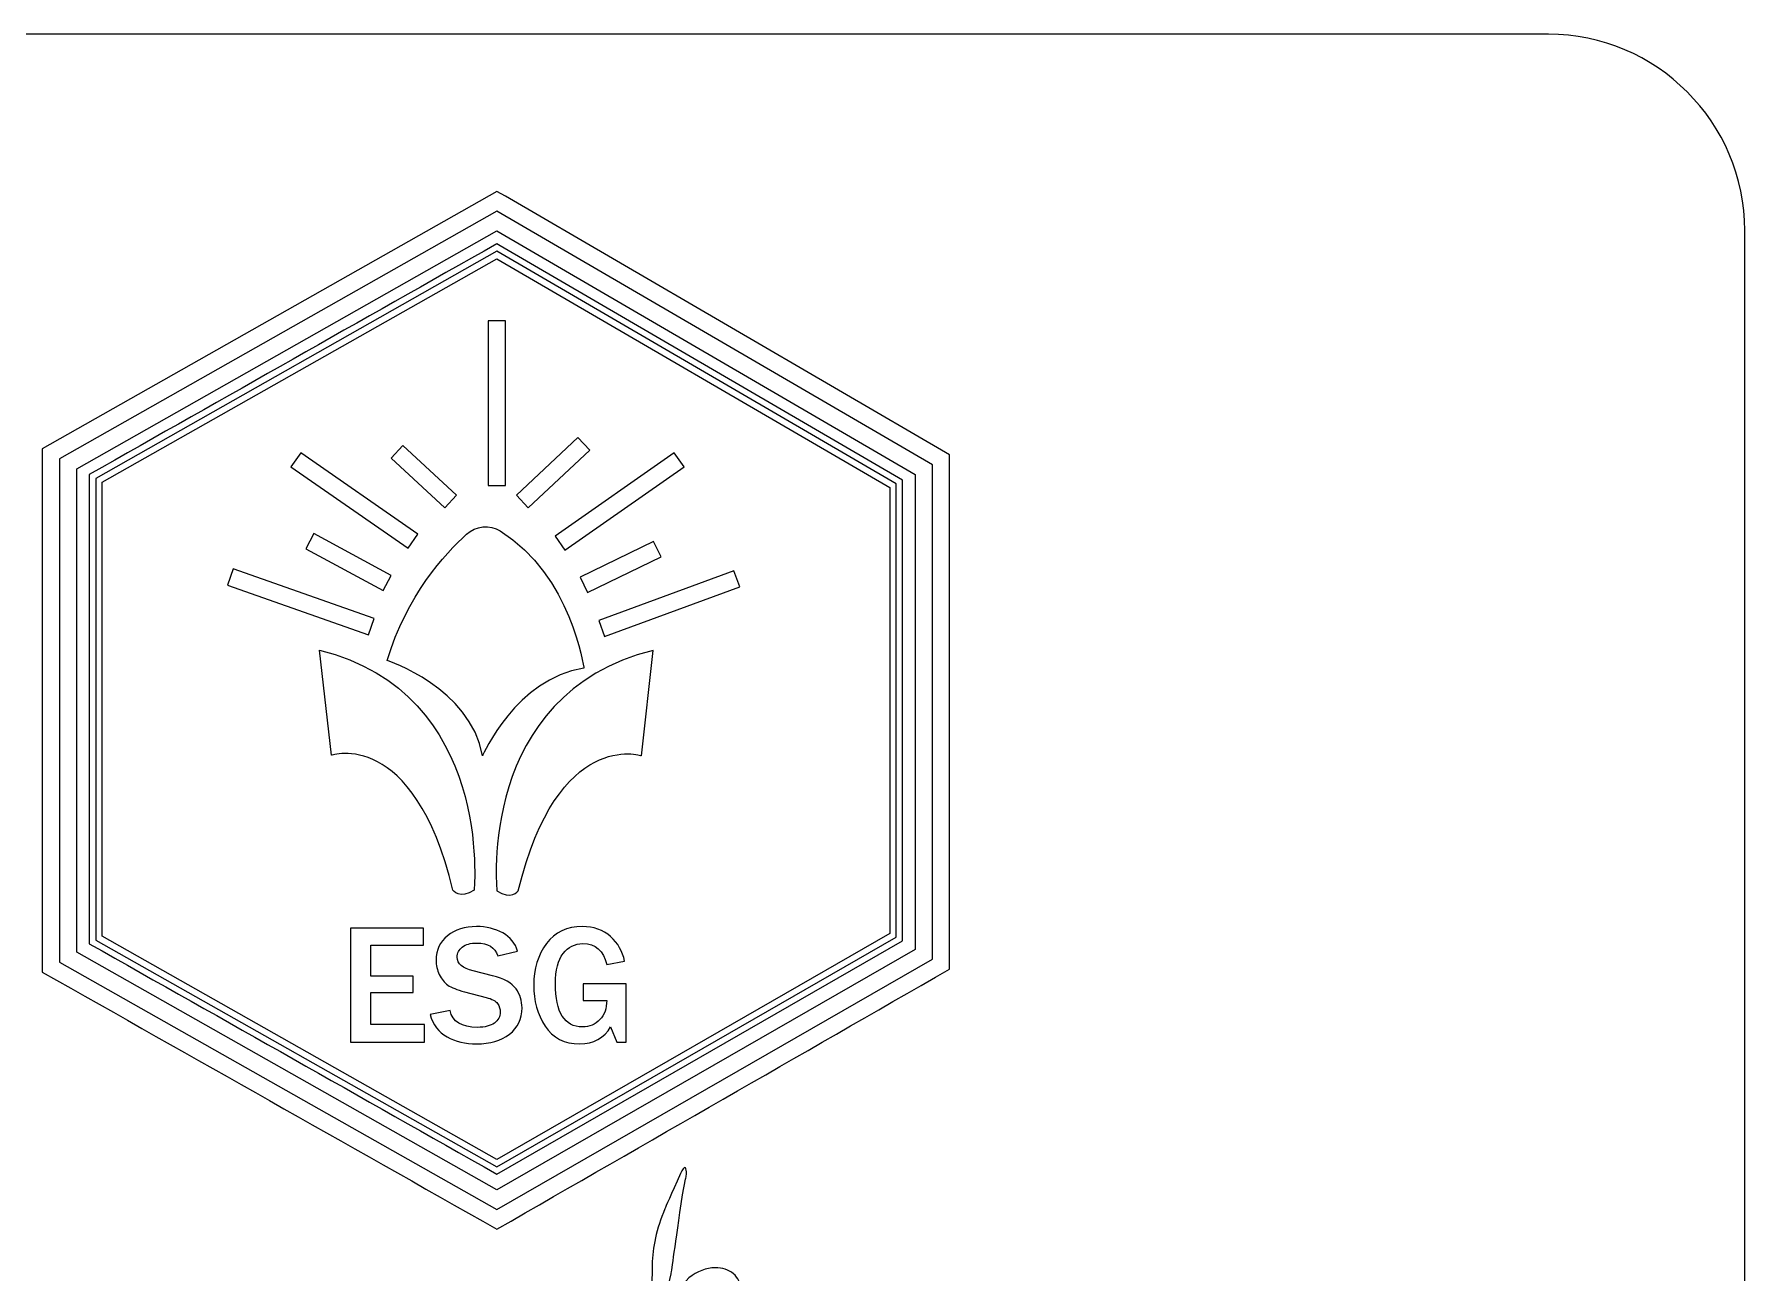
# Model space of a CAD drawing. Header units: millimetres. Extents: x -79 to 26, y -25 to 24.
# Drawn here: x -65.41 to -39.28, y 0.39 to 19.31 of the extents above; entities that cross this region are included whole.
import ezdxf

# ---------------------------------------------------------------- set-up
doc = ezdxf.new("R2010")
doc.units = ezdxf.units.MM
doc.header["$MEASUREMENT"] = 0
doc.layers.add('Layer 1', color=7, linetype='Continuous')

msp = doc.modelspace()

# ---------------------------------------------------------------- linework, layer by layer
at = {"layer": 'Layer 1', "color": 250, "lineweight": 18}
msp.add_open_spline([(-76.0797, 19.3105), (-76.0797, 19.3105), (-42.2797, 19.3105), (-42.2797, 19.3105), (-40.6274, 19.3105), (-39.2797, 17.9628), (-39.2797, 16.3105), (-39.2797, 16.3105), (-39.2797, -17.4895), (-39.2797, -17.4895), (-39.2797, -19.1418), (-40.6274, -20.4895), (-42.2797, -20.4895), (-42.2797, -20.4895), (-76.0797, -20.4895), (-76.0797, -20.4895), (-77.732, -20.4895), (-79.0797, -19.1418), (-79.0797, -17.4895), (-79.0797, -17.4895), (-79.0797, 16.3105), (-79.0797, 16.3105), (-79.0797, 17.9628), (-77.732, 19.3105), (-76.0797, 19.3105)], degree=3, knots=[0, 0, 0, 0, 0.125, 0.125, 0.125, 0.25, 0.25, 0.25, 0.375, 0.375, 0.375, 0.5, 0.5, 0.5, 0.625, 0.625, 0.625, 0.75, 0.75, 0.75, 0.875, 0.875, 0.875, 1, 1, 1, 1], dxfattribs=at)
at = {"layer": 'Layer 1', "color": 240}
for points, knots in [([(-58.2086, 16.8351), (-58.2086, 16.8351), (-51.4255, 12.8848), (-51.4255, 12.8848), (-51.4255, 12.8848), (-51.4255, 5.0305), (-51.4255, 5.0305), (-53.7304, 3.7069), (-56.0348, 2.3827), (-58.3389, 1.0579), (-60.6531, 2.3674), (-62.968, 3.6757), (-65.283, 4.9839), (-65.283, 4.9839), (-65.283, 12.9778), (-65.283, 12.9778), (-65.283, 12.9778), (-58.3381, 16.9105), (-58.3381, 16.9105), (-58.3381, 16.9105), (-58.2086, 16.8351), (-58.2086, 16.8351)], [0, 0, 0, 0, 0.1428571, 0.1428571, 0.1428571, 0.2857143, 0.2857143, 0.2857143, 0.4285714, 0.4285714, 0.4285714, 0.5714286, 0.5714286, 0.5714286, 0.7142857, 0.7142857, 0.7142857, 0.8571429, 0.8571429, 0.8571429, 1, 1, 1, 1]), ([(-51.9515, 12.5839), (-51.9515, 12.5839), (-58.3421, 16.3057), (-58.3421, 16.3057), (-58.3421, 16.3057), (-64.7571, 12.6731), (-64.7571, 12.6731), (-64.7571, 12.6731), (-64.7571, 5.2879), (-64.7571, 5.2879), (-64.7571, 5.2879), (-58.3413, 1.6605), (-58.3413, 1.6605), (-58.3413, 1.6605), (-51.9515, 5.3323), (-51.9515, 5.3323), (-51.9515, 5.3323), (-51.9515, 12.5839), (-51.9515, 12.5839)], [0, 0, 0, 0, 0.1666667, 0.1666667, 0.1666667, 0.3333333, 0.3333333, 0.3333333, 0.5, 0.5, 0.5, 0.6666667, 0.6666667, 0.6666667, 0.8333333, 0.8333333, 0.8333333, 1, 1, 1, 1]), ([(-58.2918, 16.0805), (-58.2918, 16.0805), (-52.1428, 12.4995), (-52.1428, 12.4995), (-52.1428, 12.4995), (-52.1428, 5.4598), (-52.1428, 5.4598), (-52.1428, 5.4598), (-58.3408, 1.8984), (-58.3408, 1.8984), (-60.4143, 3.0737), (-62.4898, 4.2465), (-64.5656, 5.4178), (-64.5656, 5.4178), (-64.5656, 12.5835), (-64.5656, 12.5835), (-62.4912, 13.7596), (-60.4159, 14.9344), (-58.3404, 16.1087), (-58.3404, 16.1087), (-58.2918, 16.0805), (-58.2918, 16.0805)], [0, 0, 0, 0, 0.1428571, 0.1428571, 0.1428571, 0.2857143, 0.2857143, 0.2857143, 0.4285714, 0.4285714, 0.4285714, 0.5714286, 0.5714286, 0.5714286, 0.7142857, 0.7142857, 0.7142857, 0.8571429, 0.8571429, 0.8571429, 1, 1, 1, 1]), ([(-52.3401, 12.3866), (-52.3401, 12.3866), (-58.3419, 15.8819), (-58.3419, 15.8819), (-58.3419, 15.8819), (-64.3684, 12.4693), (-64.3684, 12.4693), (-64.3684, 12.4693), (-64.3684, 5.5318), (-64.3684, 5.5318), (-64.3684, 5.5318), (-58.3416, 2.1244), (-58.3416, 2.1244), (-58.3416, 2.1244), (-52.3401, 5.573), (-52.3401, 5.573), (-52.3401, 5.573), (-52.3401, 12.3866), (-52.3401, 12.3866)], [0, 0, 0, 0, 0.1666667, 0.1666667, 0.1666667, 0.3333333, 0.3333333, 0.3333333, 0.5, 0.5, 0.5, 0.6666667, 0.6666667, 0.6666667, 0.8333333, 0.8333333, 0.8333333, 1, 1, 1, 1]), ([(-58.4716, 12.4158), (-58.4716, 12.4158), (-58.4716, 14.9337), (-58.4716, 14.9337), (-58.4716, 14.9337), (-58.2086, 14.9337), (-58.2086, 14.9337), (-58.2086, 14.9337), (-58.2086, 12.4158), (-58.2086, 12.4158), (-58.2086, 12.4158), (-58.4716, 12.4158), (-58.4716, 12.4158)], [0, 0, 0, 0, 0.25, 0.25, 0.25, 0.5, 0.5, 0.5, 0.75, 0.75, 0.75, 1, 1, 1, 1]), ([(-58.0417, 12.2689), (-58.0417, 12.2689), (-57.1014, 13.1485), (-57.1014, 13.1485), (-57.1014, 13.1485), (-56.9226, 12.9573), (-56.9226, 12.9573), (-56.9226, 12.9573), (-57.863, 12.0778), (-57.863, 12.0778), (-57.863, 12.0778), (-58.0417, 12.2689), (-58.0417, 12.2689)], [0, 0, 0, 0, 0.25, 0.25, 0.25, 0.5, 0.5, 0.5, 0.75, 0.75, 0.75, 1, 1, 1, 1]), ([(-59.6957, 11.4588), (-59.6957, 11.4588), (-61.4854, 12.7023), (-61.4854, 12.7023), (-61.4854, 12.7023), (-61.3355, 12.9181), (-61.3355, 12.9181), (-61.3355, 12.9181), (-59.5458, 11.6745), (-59.5458, 11.6745), (-59.5458, 11.6745), (-59.6957, 11.4588), (-59.6957, 11.4588)], [0, 0, 0, 0, 0.25, 0.25, 0.25, 0.5, 0.5, 0.5, 0.75, 0.75, 0.75, 1, 1, 1, 1]), ([(-59.1332, 12.0773), (-59.1332, 12.0773), (-59.9528, 12.8356), (-59.9528, 12.8356), (-59.9528, 12.8356), (-59.7751, 13.0278), (-59.7751, 13.0278), (-59.7751, 13.0278), (-58.9555, 12.2694), (-58.9555, 12.2694), (-58.9555, 12.2694), (-59.1332, 12.0773), (-59.1332, 12.0773)], [0, 0, 0, 0, 0.25, 0.25, 0.25, 0.5, 0.5, 0.5, 0.75, 0.75, 0.75, 1, 1, 1, 1]), ([(-57.451, 11.6435), (-57.451, 11.6435), (-55.6309, 12.9175), (-55.6309, 12.9175), (-55.6309, 12.9175), (-55.4809, 12.7029), (-55.4809, 12.7029), (-55.4809, 12.7029), (-57.3011, 11.4288), (-57.3011, 11.4288), (-57.3011, 11.4288), (-57.451, 11.6435), (-57.451, 11.6435)], [0, 0, 0, 0, 0.25, 0.25, 0.25, 0.5, 0.5, 0.5, 0.75, 0.75, 0.75, 1, 1, 1, 1]), ([(-58.5589, 8.2906), (-58.5589, 8.2906), (-58.0432, 9.4736), (-57.0119, 9.6253), (-57.0119, 9.6253), (-57.1949, 11.0364), (-58.2885, 11.7243), (-58.4503, 11.8258), (-58.6604, 11.8006), (-58.8021, 11.6727), (-59.1339, 11.3743), (-59.7203, 10.7355), (-60.0151, 9.7465), (-60.0151, 9.7465), (-58.7408, 9.3219), (-58.5589, 8.2906)], [0, 0, 0, 0, 0.2, 0.2, 0.2, 0.4, 0.4, 0.4, 0.6, 0.6, 0.6, 0.8, 0.8, 0.8, 1, 1, 1, 1]), ([(-60.0772, 10.814), (-60.0772, 10.814), (-61.2603, 11.4511), (-61.2603, 11.4511), (-61.2603, 11.4511), (-61.1359, 11.6822), (-61.1359, 11.6822), (-61.1359, 11.6822), (-59.9528, 11.045), (-59.9528, 11.045), (-59.9528, 11.045), (-60.0772, 10.814), (-60.0772, 10.814)], [0, 0, 0, 0, 0.25, 0.25, 0.25, 0.5, 0.5, 0.5, 0.75, 0.75, 0.75, 1, 1, 1, 1]), ([(-57.0695, 11.0174), (-57.0695, 11.0174), (-55.9471, 11.5635), (-55.9471, 11.5635), (-55.9471, 11.5635), (-55.832, 11.3272), (-55.832, 11.3272), (-55.832, 11.3272), (-56.9544, 10.7811), (-56.9544, 10.7811), (-56.9544, 10.7811), (-57.0695, 11.0174), (-57.0695, 11.0174)], [0, 0, 0, 0, 0.25, 0.25, 0.25, 0.5, 0.5, 0.5, 0.75, 0.75, 0.75, 1, 1, 1, 1]), ([(-60.3014, 10.1384), (-60.3014, 10.1384), (-62.4551, 10.8968), (-62.4551, 10.8968), (-62.4551, 10.8968), (-62.3677, 11.1444), (-62.3677, 11.1444), (-62.3677, 11.1444), (-60.214, 10.386), (-60.214, 10.386), (-60.214, 10.386), (-60.3014, 10.1384), (-60.3014, 10.1384)], [0, 0, 0, 0, 0.25, 0.25, 0.25, 0.5, 0.5, 0.5, 0.75, 0.75, 0.75, 1, 1, 1, 1]), ([(-56.7841, 10.3552), (-56.7841, 10.3552), (-54.7215, 11.1136), (-54.7215, 11.1136), (-54.7215, 11.1136), (-54.6311, 10.867), (-54.6311, 10.867), (-54.6311, 10.867), (-56.6938, 10.1087), (-56.6938, 10.1087), (-56.6938, 10.1087), (-56.7841, 10.3552), (-56.7841, 10.3552)], [0, 0, 0, 0, 0.25, 0.25, 0.25, 0.5, 0.5, 0.5, 0.75, 0.75, 0.75, 1, 1, 1, 1]), ([(-58.6886, 6.2372), (-58.6886, 6.2372), (-58.388, 9.2407), (-61.0494, 9.9037), (-61.0494, 9.9037), (-60.8674, 8.2962), (-60.8674, 8.2962), (-60.8674, 8.2962), (-59.6129, 8.723), (-59.0109, 6.2367), (-59.0109, 6.2367), (-58.9042, 6.0852), (-58.6886, 6.2372)], [0, 0, 0, 0, 0.25, 0.25, 0.25, 0.5, 0.5, 0.5, 0.75, 0.75, 0.75, 1, 1, 1, 1]), ([(-58.3401, 6.2278), (-58.3401, 6.2278), (-58.6501, 9.2308), (-55.9503, 9.8982), (-55.9503, 9.8982), (-56.1323, 8.2905), (-56.1323, 8.2905), (-56.1323, 8.2905), (-57.4063, 8.7151), (-58.0129, 6.2278), (-58.0129, 6.2278), (-58.121, 6.0761), (-58.3401, 6.2278)], [0, 0, 0, 0, 0.25, 0.25, 0.25, 0.5, 0.5, 0.5, 0.75, 0.75, 0.75, 1, 1, 1, 1]), ([(-59.4475, 3.9154), (-59.4475, 3.9154), (-60.5775, 3.9154), (-60.5775, 3.9154), (-60.5775, 3.9154), (-60.5775, 5.6539), (-60.5775, 5.6539), (-60.5775, 5.6539), (-59.4586, 5.6539), (-59.4586, 5.6539), (-59.4586, 5.6539), (-59.4586, 5.3959), (-59.4586, 5.3959), (-59.4586, 5.3959), (-60.2639, 5.3959), (-60.2639, 5.3959), (-60.2639, 5.3959), (-60.2639, 4.924), (-60.2639, 4.924), (-60.2639, 4.924), (-59.6169, 4.924), (-59.6169, 4.924), (-59.6169, 4.924), (-59.6169, 4.6719), (-59.6169, 4.6719), (-59.6169, 4.6719), (-60.2639, 4.6719), (-60.2639, 4.6719), (-60.2639, 4.6719), (-60.2639, 4.1853), (-60.2639, 4.1853), (-60.2639, 4.1853), (-59.4475, 4.1853), (-59.4475, 4.1853), (-59.4475, 4.1853), (-59.4475, 3.9154), (-59.4475, 3.9154)], [0, 0, 0, 0, 0.0833333, 0.0833333, 0.0833333, 0.1666667, 0.1666667, 0.1666667, 0.25, 0.25, 0.25, 0.3333333, 0.3333333, 0.3333333, 0.4166667, 0.4166667, 0.4166667, 0.5, 0.5, 0.5, 0.5833333, 0.5833333, 0.5833333, 0.6666667, 0.6666667, 0.6666667, 0.75, 0.75, 0.75, 0.8333333, 0.8333333, 0.8333333, 0.9166667, 0.9166667, 0.9166667, 1, 1, 1, 1]), ([(-59.3595, 4.3346), (-59.3595, 4.3346), (-59.0548, 4.3998), (-59.0548, 4.3998), (-59.0186, 4.2275), (-58.8781, 4.1409), (-58.6348, 4.1409), (-58.5232, 4.1409), (-58.4381, 4.1631), (-58.3782, 4.2067), (-58.3183, 4.2511), (-58.288, 4.3059), (-58.288, 4.3717), (-58.288, 4.4189), (-58.3021, 4.4626), (-58.3294, 4.5033), (-58.3568, 4.544), (-58.4145, 4.575), (-58.5032, 4.5979), (-58.5032, 4.5979), (-58.836, 4.6845), (-58.836, 4.6845), (-58.9498, 4.7148), (-59.0341, 4.748), (-59.0881, 4.7858), (-59.1421, 4.8235), (-59.1857, 4.8767), (-59.219, 4.9455), (-59.2516, 5.0143), (-59.2678, 5.0882), (-59.2678, 5.1666), (-59.2678, 5.3219), (-59.2101, 5.4461), (-59.0948, 5.54), (-58.9787, 5.634), (-58.8308, 5.6805), (-58.6511, 5.6805), (-58.5017, 5.6805), (-58.3686, 5.648), (-58.251, 5.5822), (-58.1335, 5.5171), (-58.058, 5.4246), (-58.0255, 5.3049), (-58.0255, 5.3049), (-58.3242, 5.2309), (-58.3242, 5.2309), (-58.3701, 5.3626), (-58.4773, 5.4284), (-58.6452, 5.4284), (-58.7428, 5.4284), (-58.8175, 5.4076), (-58.8685, 5.367), (-58.9196, 5.3263), (-58.9454, 5.2753), (-58.9454, 5.2124), (-58.9454, 5.1126), (-58.8648, 5.0431), (-58.7036, 5.0032), (-58.7036, 5.0032), (-58.4078, 4.9292), (-58.4078, 4.9292), (-58.2289, 4.8841), (-58.1091, 4.8176), (-58.0477, 4.7296), (-57.9863, 4.6416), (-57.956, 4.5447), (-57.956, 4.4389), (-57.956, 4.2682), (-58.0203, 4.1343), (-58.149, 4.036), (-58.2776, 3.9376), (-58.4441, 3.8887), (-58.6489, 3.8887), (-58.8212, 3.8887), (-58.972, 3.925), (-59.1014, 3.9968), (-59.2308, 4.0692), (-59.3174, 4.1816), (-59.3595, 4.3346)], [0, 0, 0, 0, 0.0384615, 0.0384615, 0.0384615, 0.0769231, 0.0769231, 0.0769231, 0.1153846, 0.1153846, 0.1153846, 0.1538462, 0.1538462, 0.1538462, 0.1923077, 0.1923077, 0.1923077, 0.2307692, 0.2307692, 0.2307692, 0.2692308, 0.2692308, 0.2692308, 0.3076923, 0.3076923, 0.3076923, 0.3461538, 0.3461538, 0.3461538, 0.3846154, 0.3846154, 0.3846154, 0.4230769, 0.4230769, 0.4230769, 0.4615385, 0.4615385, 0.4615385, 0.5, 0.5, 0.5, 0.5384615, 0.5384615, 0.5384615, 0.5769231, 0.5769231, 0.5769231, 0.6153846, 0.6153846, 0.6153846, 0.6538462, 0.6538462, 0.6538462, 0.6923077, 0.6923077, 0.6923077, 0.7307692, 0.7307692, 0.7307692, 0.7692308, 0.7692308, 0.7692308, 0.8076923, 0.8076923, 0.8076923, 0.8461538, 0.8461538, 0.8461538, 0.8846154, 0.8846154, 0.8846154, 0.9230769, 0.9230769, 0.9230769, 0.9615385, 0.9615385, 0.9615385, 1, 1, 1, 1]), ([(-56.3676, 4.8042), (-56.3676, 4.8042), (-56.3676, 3.9154), (-56.3676, 3.9154), (-56.3676, 3.9154), (-56.5066, 3.9154), (-56.5066, 3.9154), (-56.5066, 3.9154), (-56.602, 4.1498), (-56.602, 4.1498), (-56.7033, 3.976), (-56.8601, 3.8887), (-57.0723, 3.8887), (-57.3089, 3.8887), (-57.4857, 3.979), (-57.6025, 4.1587), (-57.7193, 4.3384), (-57.7778, 4.5469), (-57.7778, 4.7843), (-57.7778, 5.0349), (-57.7127, 5.2465), (-57.5825, 5.4202), (-57.4516, 5.594), (-57.2698, 5.6805), (-57.0353, 5.6805), (-56.8601, 5.6805), (-56.7166, 5.6295), (-56.6035, 5.5282), (-56.4903, 5.4269), (-56.4193, 5.3012), (-56.389, 5.1496), (-56.389, 5.1496), (-56.6619, 5.1015), (-56.6619, 5.1015), (-56.7129, 5.3137), (-56.8342, 5.4195), (-57.0272, 5.4195), (-57.1507, 5.4195), (-57.2513, 5.3692), (-57.3289, 5.2694), (-57.4065, 5.1696), (-57.445, 5.015), (-57.445, 4.8072), (-57.445, 4.368), (-57.3075, 4.1483), (-57.0324, 4.1483), (-56.9252, 4.1483), (-56.8371, 4.1853), (-56.7669, 4.2593), (-56.6966, 4.3332), (-56.6619, 4.4308), (-56.6619, 4.5521), (-56.6619, 4.5521), (-57.0213, 4.5521), (-57.0213, 4.5521), (-57.0213, 4.5521), (-57.0213, 4.8042), (-57.0213, 4.8042), (-57.0213, 4.8042), (-56.3676, 4.8042), (-56.3676, 4.8042)], [0, 0, 0, 0, 0.05, 0.05, 0.05, 0.1, 0.1, 0.1, 0.15, 0.15, 0.15, 0.2, 0.2, 0.2, 0.25, 0.25, 0.25, 0.3, 0.3, 0.3, 0.35, 0.35, 0.35, 0.4, 0.4, 0.4, 0.45, 0.45, 0.45, 0.5, 0.5, 0.5, 0.55, 0.55, 0.55, 0.6, 0.6, 0.6, 0.65, 0.65, 0.65, 0.7, 0.7, 0.7, 0.75, 0.75, 0.75, 0.8, 0.8, 0.8, 0.85, 0.85, 0.85, 0.9, 0.9, 0.9, 0.95, 0.95, 0.95, 1, 1, 1, 1]), ([(-56.7636, -1.7464), (-56.7636, -1.7464), (-56.6182, -1.5352), (-56.6182, -1.5352), (-56.6182, -1.5352), (-56.6128, -1.5341), (-56.6128, -1.5341), (-56.5255, -1.4191), (-56.4319, -1.3119), (-56.3318, -1.214), (-56.2322, -1.1153), (-56.1193, -1.0286), (-55.9944, -0.9539), (-55.5847, -0.7286), (-55.2971, -0.5489), (-55.1314, -0.4143), (-55.0346, -0.3425), (-54.9859, -0.2847), (-54.9859, -0.2408), (-54.9859, -0.2002), (-55.0251, -0.1673), (-55.1033, -0.1424), (-55.1719, -0.1206), (-55.2455, -0.1095), (-55.3234, -0.1095), (-55.4643, -0.1095), (-55.6176, -0.1986), (-55.7833, -0.3769), (-55.9176, -0.5363), (-56.0491, -0.6959), (-56.1775, -0.8553), (-56.2211, -0.9084), (-56.2634, -0.9492), (-56.304, -0.9773), (-56.3318, -0.9991), (-56.3573, -0.9976), (-56.3789, -0.9723), (-56.4102, -0.9413), (-56.3744, -0.8616), (-56.2711, -0.7333), (-56.1898, -0.6112), (-56.143, -0.5332), (-56.1304, -0.499), (-56.0833, -0.4114), (-56.0491, -0.2938), (-56.0273, -0.1468), (-56.0052, -0.0283), (-55.9897, 0.0906), (-55.9805, 0.2095), (-55.9708, 0.3031), (-55.9663, 0.4048), (-55.9663, 0.5142), (-55.9663, 0.7769), (-55.9024, 1.0614), (-55.7738, 1.368), (-55.7615, 1.4022), (-55.682, 1.5818), (-55.5348, 1.9074), (-55.5035, 1.9699), (-55.4816, 2.0012), (-55.469, 2.0012), (-55.4538, 1.9947), (-55.4456, 1.9728), (-55.4456, 1.9355), (-55.4456, 1.9355), (-55.4456, 1.8935), (-55.4456, 1.8935), (-55.4456, 1.8682), (-55.4501, 1.8448), (-55.4598, 1.8229), (-55.4598, 1.8229), (-55.5066, 1.5837), (-55.5066, 1.5837), (-55.6129, 0.8205), (-55.6707, 0.4172), (-55.6802, 0.3735), (-55.7301, 0.1358), (-55.7575, 0.0069), (-55.762, -0.0133), (-55.767, -0.0338), (-55.7738, -0.0532), (-55.7833, -0.0722), (-55.6458, 0.0716), (-55.5205, 0.2002), (-55.408, 0.3125), (-55.2768, 0.4156), (-55.1424, 0.4674), (-55.0049, 0.4674), (-54.8924, 0.4674), (-54.8, 0.4377), (-54.728, 0.3783), (-54.653, 0.3157), (-54.6152, 0.2297), (-54.6152, 0.1203), (-54.6152, -0.0204), (-54.6986, -0.2158), (-54.864, -0.4661), (-55.0205, -0.7193), (-55.1864, -0.91), (-55.3612, -1.038), (-55.4175, -1.079), (-55.5395, -1.1338), (-55.7272, -1.2021), (-55.8771, -1.2649), (-56.0912, -1.3759), (-56.3697, -1.5353), (-56.3696, -1.6042), (-56.3115, -1.7026), (-56.1962, -1.8308), (-56.1367, -1.9029), (-56.107, -1.9573), (-56.107, -1.9948), (-56.107, -2.07), (-56.157, -2.1576), (-56.2569, -2.2576), (-56.3573, -2.3578), (-56.4294, -2.4077), (-56.4728, -2.4077), (-56.5012, -2.4077), (-56.5496, -2.3919), (-56.6182, -2.3612), (-56.6997, -2.3262), (-56.7747, -2.3096), (-56.8435, -2.3096), (-56.9308, -2.3096), (-57.0013, -2.3454), (-57.0544, -2.4172), (-57.0639, -2.4298), (-57.1155, -2.511), (-57.2091, -2.6612), (-57.3032, -2.8111), (-57.3732, -2.91), (-57.4202, -2.9566), (-57.5265, -3.0625), (-57.6484, -3.1158), (-57.7862, -3.1158), (-57.7862, -3.1158), (-57.7862, -3.1159), (-57.7862, -3.1159), (-57.8612, -3.119), (-57.9379, -3.102), (-58.0161, -3.0643), (-58.041, -3.0549), (-58.1512, -3.1395), (-58.3469, -3.3173), (-58.5422, -3.4958), (-58.7116, -3.569), (-58.8554, -3.538), (-58.8554, -3.538), (-58.8554, -3.538), (-58.8554, -3.538), (-58.8554, -3.538), (-58.8554, -3.538), (-58.8554, -3.538), (-58.9492, -3.5225), (-59.0197, -3.5225), (-59.0665, -3.538), (-59.2293, -3.5914), (-59.3965, -3.7678), (-59.5685, -4.0682), (-59.7531, -4.3682), (-59.9595, -4.5183), (-60.1876, -4.5183), (-60.4189, -4.4994), (-60.5941, -4.3947), (-60.7129, -4.2041), (-60.8315, -4.0135), (-60.8928, -3.7789), (-60.8959, -3.5007), (-60.8959, -3.5007), (-60.8958, -3.5004), (-60.8958, -3.5004), (-60.8958, -3.5004), (-60.8959, -3.5004), (-60.8959, -3.5004), (-60.8928, -3.2567), (-60.867, -2.9167), (-60.8183, -2.4807), (-60.7699, -2.0442), (-60.6974, -1.5619), (-60.6004, -1.0336), (-60.5504, -0.8803), (-60.4489, -0.6097), (-60.2956, -0.2221), (-60.2798, -0.1845), (-60.2635, -0.169), (-60.2464, -0.175), (-60.2293, -0.1814), (-60.2204, -0.1971), (-60.2204, -0.2221), (-60.2298, -0.4127), (-60.269, -0.7772), (-60.3377, -1.315), (-60.4066, -1.8527), (-60.4489, -2.2217), (-60.4644, -2.4217), (-60.4802, -2.6222), (-60.4878, -2.7313), (-60.4878, -2.7499), (-60.4878, -2.7499), (-60.4881, -2.7551), (-60.4881, -2.7551), (-60.4881, -2.7551), (-60.4878, -2.7549), (-60.4878, -2.7549), (-60.4878, -3.0676), (-60.4113, -3.2943), (-60.258, -3.4349), (-60.1423, -3.538), (-60.0079, -3.5895), (-59.8546, -3.5895), (-59.6421, -3.5895), (-59.4671, -3.4959), (-59.3292, -3.3082), (-59.2261, -3.1707), (-59.1378, -3.0723), (-59.0645, -3.0129), (-58.9908, -2.9532), (-58.9211, -2.9235), (-58.8554, -2.9235), (-58.8554, -2.9235), (-58.8554, -2.9234), (-58.8554, -2.9234), (-58.8025, -2.9234), (-58.7428, -2.9384), (-58.6771, -2.9681), (-58.6116, -2.9981), (-58.543, -3.0152), (-58.471, -3.0199), (-58.3992, -3.0244), (-58.3366, -3.0002), (-58.2832, -2.9471), (-58.2614, -2.9316), (-58.2443, -2.9082), (-58.2316, -2.8769), (-58.3379, -2.5703), (-58.3132, -2.2531), (-58.1567, -1.9247), (-58.1036, -1.834), (-58.06, -1.7885), (-58.0252, -1.7885), (-57.9973, -1.7885), (-57.9755, -1.8387), (-57.9598, -1.9386), (-57.9411, -2.1231), (-57.883, -2.2341), (-57.7863, -2.2718), (-57.7863, -2.2718), (-57.7863, -2.2718), (-57.7863, -2.2718), (-57.705, -2.2902), (-57.6243, -2.3015), (-57.5446, -2.3044), (-57.4649, -2.3078), (-57.3868, -2.2978), (-57.31, -2.2741), (-57.2332, -2.2504), (-57.1606, -2.2), (-57.0918, -2.1219), (-57.0857, -2.1151), (-57.0215, -2.0422), (-56.8995, -1.9013), (-56.8995, -1.9013), (-56.7636, -1.7464), (-56.7636, -1.7464)], [0, 0, 0, 0, 0.0113636, 0.0113636, 0.0113636, 0.0227273, 0.0227273, 0.0227273, 0.0340909, 0.0340909, 0.0340909, 0.0454545, 0.0454545, 0.0454545, 0.0568182, 0.0568182, 0.0568182, 0.0681818, 0.0681818, 0.0681818, 0.0795455, 0.0795455, 0.0795455, 0.0909091, 0.0909091, 0.0909091, 0.1022727, 0.1022727, 0.1022727, 0.1136364, 0.1136364, 0.1136364, 0.125, 0.125, 0.125, 0.1363636, 0.1363636, 0.1363636, 0.1477273, 0.1477273, 0.1477273, 0.1590909, 0.1590909, 0.1590909, 0.1704545, 0.1704545, 0.1704545, 0.1818182, 0.1818182, 0.1818182, 0.1931818, 0.1931818, 0.1931818, 0.2045455, 0.2045455, 0.2045455, 0.2159091, 0.2159091, 0.2159091, 0.2272727, 0.2272727, 0.2272727, 0.2386364, 0.2386364, 0.2386364, 0.25, 0.25, 0.25, 0.2613636, 0.2613636, 0.2613636, 0.2727273, 0.2727273, 0.2727273, 0.2840909, 0.2840909, 0.2840909, 0.2954545, 0.2954545, 0.2954545, 0.3068182, 0.3068182, 0.3068182, 0.3181818, 0.3181818, 0.3181818, 0.3295455, 0.3295455, 0.3295455, 0.3409091, 0.3409091, 0.3409091, 0.3522727, 0.3522727, 0.3522727, 0.3636364, 0.3636364, 0.3636364, 0.375, 0.375, 0.375, 0.3863636, 0.3863636, 0.3863636, 0.3977273, 0.3977273, 0.3977273, 0.4090909, 0.4090909, 0.4090909, 0.4204545, 0.4204545, 0.4204545, 0.4318182, 0.4318182, 0.4318182, 0.4431818, 0.4431818, 0.4431818, 0.4545455, 0.4545455, 0.4545455, 0.4659091, 0.4659091, 0.4659091, 0.4772727, 0.4772727, 0.4772727, 0.4886364, 0.4886364, 0.4886364, 0.5, 0.5, 0.5, 0.5113636, 0.5113636, 0.5113636, 0.5227273, 0.5227273, 0.5227273, 0.5340909, 0.5340909, 0.5340909, 0.5454545, 0.5454545, 0.5454545, 0.5568182, 0.5568182, 0.5568182, 0.5681818, 0.5681818, 0.5681818, 0.5795455, 0.5795455, 0.5795455, 0.5909091, 0.5909091, 0.5909091, 0.6022727, 0.6022727, 0.6022727, 0.6136364, 0.6136364, 0.6136364, 0.625, 0.625, 0.625, 0.6363636, 0.6363636, 0.6363636, 0.6477273, 0.6477273, 0.6477273, 0.6590909, 0.6590909, 0.6590909, 0.6704545, 0.6704545, 0.6704545, 0.6818182, 0.6818182, 0.6818182, 0.6931818, 0.6931818, 0.6931818, 0.7045455, 0.7045455, 0.7045455, 0.7159091, 0.7159091, 0.7159091, 0.7272727, 0.7272727, 0.7272727, 0.7386364, 0.7386364, 0.7386364, 0.75, 0.75, 0.75, 0.7613636, 0.7613636, 0.7613636, 0.7727273, 0.7727273, 0.7727273, 0.7840909, 0.7840909, 0.7840909, 0.7954545, 0.7954545, 0.7954545, 0.8068182, 0.8068182, 0.8068182, 0.8181818, 0.8181818, 0.8181818, 0.8295455, 0.8295455, 0.8295455, 0.8409091, 0.8409091, 0.8409091, 0.8522727, 0.8522727, 0.8522727, 0.8636364, 0.8636364, 0.8636364, 0.875, 0.875, 0.875, 0.8863636, 0.8863636, 0.8863636, 0.8977273, 0.8977273, 0.8977273, 0.9090909, 0.9090909, 0.9090909, 0.9204545, 0.9204545, 0.9204545, 0.9318182, 0.9318182, 0.9318182, 0.9431818, 0.9431818, 0.9431818, 0.9545455, 0.9545455, 0.9545455, 0.9659091, 0.9659091, 0.9659091, 0.9772727, 0.9772727, 0.9772727, 0.9886364, 0.9886364, 0.9886364, 1, 1, 1, 1])]:
    msp.add_open_spline(points, degree=3, knots=knots, dxfattribs=at)
at = {"layer": 'Layer 1', "color": 7}
for points in [[(-58.3401, 16.6081), (-58.3401, 16.6081), (-51.6885, 12.7344), (-51.6885, 12.7344), (-51.6885, 12.7344), (-51.6885, 5.1814), (-51.6885, 5.1814), (-51.6885, 5.1814), (-58.3401, 1.3592), (-58.3401, 1.3592), (-58.3401, 1.3592), (-65.02, 5.1359), (-65.02, 5.1359), (-65.02, 5.1359), (-65.02, 12.8254), (-65.02, 12.8254), (-65.02, 12.8254), (-58.3401, 16.6081), (-58.3401, 16.6081)], [(-58.3411, 15.9954), (-58.3411, 15.9954), (-52.2415, 12.443), (-52.2415, 12.443), (-52.2415, 12.443), (-52.2415, 5.5164), (-52.2415, 5.5164), (-52.2415, 5.5164), (-58.3411, 2.0114), (-58.3411, 2.0114), (-58.3411, 2.0114), (-64.467, 5.4748), (-64.467, 5.4748), (-64.467, 5.4748), (-64.467, 12.5264), (-64.467, 12.5264), (-64.467, 12.5264), (-58.3411, 15.9954), (-58.3411, 15.9954)]]:
    msp.add_open_spline(points, degree=3, knots=[0, 0, 0, 0, 0.1666667, 0.1666667, 0.1666667, 0.3333333, 0.3333333, 0.3333333, 0.5, 0.5, 0.5, 0.6666667, 0.6666667, 0.6666667, 0.8333333, 0.8333333, 0.8333333, 1, 1, 1, 1], dxfattribs=at)

doc.saveas('drawing.dxf')
